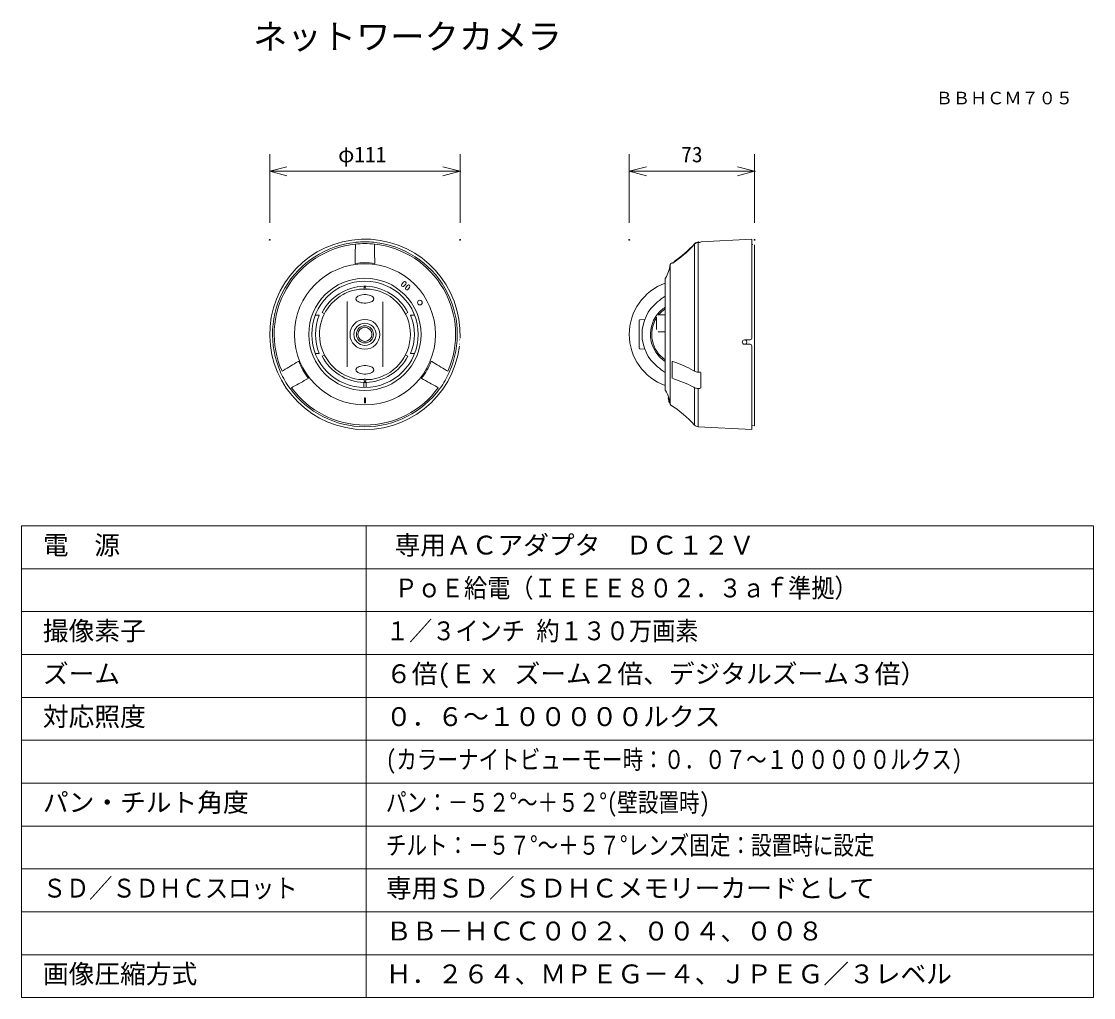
# Model space of a CAD drawing. Units: millimetres, scale not verified. Extents: x -63 to 62, y -57 to 57.
import ezdxf
from ezdxf.enums import TextEntityAlignment as Align

# ---------------------------------------------------------------- set-up
doc = ezdxf.new("R2010")
doc.units = ezdxf.units.MM
doc.header["$LTSCALE"] = 0.125
doc.header["$PDMODE"] = 32
doc.header["$PDSIZE"] = 0.0625
for name, color, linetype, lineweight in [('0-0_0', 7, 'Continuous', 9), ('0-1_WAKU', 1, 'Continuous', 18), ('0-5_GAIKEI', 1, 'Continuous', 18), ('0-6_SUNPO', 7, 'Continuous', 9)]:
    doc.layers.add(name, color=color, linetype=linetype, lineweight=lineweight)
for name, color, linetype in [('0-2_MOJI1', 7, 'Continuous'), ('0-3_TOUROKU', 7, 'Continuous'), ('0-4_Defpoints', 7, 'Continuous')]:
    doc.layers.add(name, color=color, linetype=linetype)
doc.styles.add('ＭＳ ゴシック', font='')
doc.styles.get('ＭＳ ゴシック').set_extended_font_data('MS Gothic')

# ---------------------------------------------------------------- blocks, each defined once
blk = doc.blocks.new('_OPEN30')
at = {"layer": '0-0_0'}
blk.add_line((0, 0), (-1, 0), dxfattribs=at)
blk.add_lwpolyline([(-1, 0.26795), (0, 0), (-1, -0.26795)], dxfattribs=at)
blk = doc.blocks.new('D4')
at = {"layer": '0-4_Defpoints'}
for p in [(-10.2516, 31.9369), (-32.4516, 23.9369), (-10.2516, 23.9369)]:
    blk.add_point(p, dxfattribs=at)
at = {"layer": '0-6_SUNPO'}
for p, q in [((-32.4516, 25.9369), (-32.4516, 33.9369)), ((-10.2516, 25.9369), (-10.2516, 33.9369)), ((-30.4516, 31.9369), (-12.2516, 31.9369))]:
    blk.add_line(p, q, dxfattribs=at)
at = {"layer": '0-6_SUNPO', "xscale": 2, "yscale": 2, "rotation": 180}
blk.add_blockref('_OPEN30', (-32.4516, 31.9369), dxfattribs=at)
at = {"layer": '0-6_SUNPO', "xscale": 2, "yscale": 2}
blk.add_blockref('_OPEN30', (-10.2516, 31.9369), dxfattribs=at)
at = {"layer": '0-6_SUNPO', "style": 'ＭＳ ゴシック'}
blk.add_text('φ111', height=1.833, dxfattribs=at).set_placement((-24.4766, 32.4369), align=Align.BOTTOM_LEFT)
blk = doc.blocks.new('D3')
at = {"layer": '0-4_Defpoints'}
for p in [(24.0752, 31.9363), (9.4753, 23.9362), (24.0752, 23.9363)]:
    blk.add_point(p, dxfattribs=at)
at = {"layer": '0-6_SUNPO'}
for p, q in [((9.4753, 25.9362), (9.4752, 33.9362)), ((24.0752, 25.9363), (24.0751, 33.9363)), ((11.4752, 31.9362), (22.0752, 31.9363))]:
    blk.add_line(p, q, dxfattribs=at)
at = {"layer": '0-6_SUNPO', "xscale": 2, "yscale": 2}
for p, rotation in [((9.4752, 31.9362), 180.0005), ((24.0752, 31.9363), 0.0005)]:
    blk.add_blockref('_OPEN30', p, dxfattribs=dict(at, rotation=rotation))
at = {"layer": '0-6_SUNPO', "style": 'ＭＳ ゴシック'}
blk.add_text('73', height=1.833, dxfattribs=at).set_placement((15.5252, 32.4363), align=Align.BOTTOM_LEFT)

msp = doc.modelspace()

# ---------------------------------------------------------------- linework, layer by layer
at = {"layer": '0-1_WAKU', "color": 4}
for p, q in [((62.4923, -1.721), (-62.5077, -1.721)), ((-62.5077, -1.721), (-62.5077, -56.721)), ((-22.3021, -56.721), (-22.3021, -1.721)), ((62.4923, -56.721), (62.4923, -1.721)), ((-62.5077, -56.721), (62.4923, -56.721))]:
    msp.add_line(p, q, dxfattribs=at)
at = {"layer": '0-1_WAKU'}
for p, q in [((62.4923, -6.721), (-62.5077, -6.721)), ((62.4923, -11.721), (-62.5077, -11.721)), ((62.4923, -16.721), (-62.5077, -16.721)), ((62.4923, -21.721), (-62.5077, -21.721)), ((62.4923, -26.721), (-62.5077, -26.721)), ((62.4923, -31.721), (-62.5077, -31.721)), ((62.4923, -36.721), (-62.5077, -36.721)), ((62.4923, -41.721), (-62.5077, -41.721)), ((62.4923, -46.721), (-62.5077, -46.721)), ((62.4923, -51.721), (-62.5077, -51.721))]:
    msp.add_line(p, q, dxfattribs=at)
at = {"layer": '0-5_GAIKEI'}
for p, q in [((-23.5603, 31.3359), (-23.5619, 31.3309)), ((-23.5603, 31.3359), (-23.5579, 31.3435)), ((-21.3603, 31.3359), (-21.3628, 31.3435)), ((-21.3603, 31.3359), (-21.3587, 31.3309)), ((16.395, 31.3309), (16.395, 25.7801)), ((16.4185, 31.391), (16.4565, 31.3917)), ((16.4865, 31.3622), (16.4565, 31.3917)), ((16.4865, 31.3622), (16.4865, 31.3358)), ((16.4865, 31.3359), (16.6267, 31.3435)), ((16.6267, 31.3435), (16.6335, 31.3439)), ((-21.3516, 31.1349), (-21.3487, 30.9577)), ((-21.3487, 30.9577), (-21.3486, 30.9542)), ((15.82, 30.9577), (15.8167, 30.9542)), ((15.9836, 31.1349), (15.9836, 25.687)), ((22.6665, 31.0702), (22.77, 31.0755)), ((22.9665, 30.904), (22.9665, 31.0687)), ((22.9665, 29.8307), (22.9665, 30.904)), ((22.9665, 30.6448), (22.9665, 30.7874)), ((22.9665, 30.5174), (22.9665, 30.6448)), ((22.9665, 29.9758), (22.9665, 30.5174)), ((-23.5603, 28.8889), (-23.5694, 28.8877)), ((-21.3603, 28.8889), (-21.3513, 28.8877)), ((13.141, 24.525), (13.141, 28.7695)), ((13.3715, 28.9617), (13.4931, 28.9638)), ((13.5865, 29.0414), (13.5865, 29.1066)), ((13.5865, 29.0414), (13.5865, 29.0283)), ((22.9665, 29.1971), (22.9665, 29.9758)), ((22.9665, 29.4751), (22.9665, 29.8307)), ((22.9665, 26.0677), (22.9665, 29.4751)), ((-17.9688, 26.7027), (-18.1596, 26.476)), ((-17.8958, 26.2546), (-17.7057, 26.4819)), ((-17.7001, 26.0904), (-17.5092, 26.317)), ((-22.9395, 25.882), (-22.5603, 25.882)), ((-22.5603, 26.2152), (-22.6003, 26.2143)), ((-22.5603, 25.8632), (-22.5603, 26.0161)), ((-22.5203, 26.2157), (-22.5596, 26.2152)), ((-22.4603, 26.1161), (-22.4603, 26.2161)), ((-22.4603, 26.1161), (-22.4603, 26.2161)), ((-22.4603, 25.8225), (-22.4603, 25.8491)), ((-22.4603, 25.8225), (-22.4603, 25.8491)), ((-22.4003, 26.2157), (-22.3611, 26.2152)), ((-22.3603, 26.2152), (-22.3203, 26.2143)), ((-22.3603, 25.8632), (-22.3603, 26.0161)), ((-22.3603, 25.882), (-21.9811, 25.882)), ((-17.2461, 26.0963), (-17.4362, 25.869)), ((15.9836, 25.687), (15.9836, 16.3169)), ((16.395, 25.7801), (16.395, 16.2127)), ((-24.5439, 16.8353), (-24.5435, 24.4293)), ((-20.3767, 16.8353), (-20.3767, 24.3968)), ((13.141, 24.525), (13.141, 12.4626)), ((22.9665, 24.7825), (22.9665, 16.4497)), ((-28.2451, 22.8468), (-27.7809, 22.8468)), ((-27.1812, 23.0251), (-27.4484, 23.1614)), ((-17.4722, 23.1614), (-17.7395, 23.0251)), ((-17.1398, 22.8468), (-16.6755, 22.8468)), ((11.5265, 22.6195), (11.5265, 22.1661)), ((12.5464, 22.8924), (11.7736, 22.8721)), ((9.6213, 22.321), (10.1668, 22.3496)), ((11.5265, 21.6261), (11.5265, 22.1661)), ((11.5265, 21.6261), (11.5265, 21.18)), ((11.716, 20.9216), (12.5465, 20.8997)), ((-16.5341, 18.8161), (-16.5341, 18.7939)), ((9.6213, 18.9111), (10.1668, 18.8825)), ((21.7821, 19.966), (22.47, 19.978)), ((22.47, 19.4541), (21.7821, 19.4661)), ((-27.7809, 18.3853), (-28.2451, 18.3853)), ((-27.4484, 18.0707), (-27.1812, 18.207)), ((-17.7395, 18.207), (-17.4722, 18.0707)), ((-16.6755, 18.3853), (-17.1398, 18.3853)), ((-32.1243, 16.3169), (-31.9723, 16.4079)), ((-30.2426, 17.4543), (-30.2359, 17.4584)), ((-14.6781, 17.4543), (-14.6848, 17.4584)), ((13.4532, 17.4543), (13.4416, 17.4584)), ((15.82, 16.4079), (15.8167, 16.4097)), ((-32.294, 16.2088), (-32.2994, 16.2028)), ((-32.294, 16.2088), (-32.2905, 16.2127)), ((-29.0748, 15.527), (-29.0692, 15.5198)), ((-22.9395, 15.3501), (-22.5603, 15.3501)), ((-22.6003, 14.4176), (-22.6003, 15.0178)), ((-22.5603, 15.017), (-22.6003, 15.0178)), ((-22.5603, 15.3689), (-22.5603, 15.2161)), ((-22.5203, 15.0164), (-22.5596, 15.0169)), ((-22.4603, 15.4685), (-22.4603, 15.4096)), ((-22.4603, 15.4096), (-22.4603, 15.4685)), ((-22.4603, 15.4096), (-22.4603, 15.3831)), ((-22.4603, 15.4096), (-22.4603, 15.3831)), ((-22.4603, 15.0161), (-22.4603, 15.1161)), ((-22.4603, 15.0161), (-22.4603, 15.1161)), ((-22.4003, 15.0164), (-22.3611, 15.0169)), ((-22.3603, 15.3689), (-22.3603, 15.2161)), ((-22.3603, 15.3501), (-21.9811, 15.3501)), ((-22.3603, 15.017), (-22.3203, 15.0178)), ((-22.3203, 15.0178), (-22.3203, 14.4176)), ((-15.8459, 15.527), (-15.8514, 15.5198)), ((-12.6619, 16.206), (-12.6615, 16.2058)), ((-12.6267, 16.2088), (-12.6302, 16.2127)), ((-12.6267, 16.2088), (-12.6213, 16.2028)), ((16.4865, 16.2088), (16.395, 16.2127)), ((16.4865, 16.2088), (16.6267, 16.2028)), ((16.6862, 16.1617), (16.6862, 14.3355)), ((22.9665, 12.8948), (22.9665, 15.1351)), ((-31.194, 14.3035), (-31.2018, 14.3018)), ((-31.194, 14.3035), (-31.1889, 14.3046)), ((-13.9052, 14.3964), (-14.06, 14.4825)), ((-13.7267, 14.3035), (-13.7318, 14.3046)), ((-13.7267, 14.3035), (-13.7188, 14.3018)), ((15.82, 14.4825), (15.8167, 14.4842)), ((15.9836, 14.3964), (15.9836, 10.039)), ((16.4865, 14.3035), (16.395, 14.3046)), ((16.395, 14.3046), (16.395, 9.8447)), ((16.4865, 14.3035), (16.6267, 14.3018)), ((-22.5103, 13.1752), (-22.5103, 13.1763)), ((-22.5103, 13.1752), (-22.5103, 12.6573)), ((-22.5103, 12.6562), (-22.5103, 12.6573)), ((-22.4103, 12.6562), (-22.4103, 12.6573)), ((12.9217, 13.2152), (12.9722, 13.2161)), ((12.9217, 13.2152), (12.9722, 13.2161)), ((12.9722, 13.2161), (12.9851, 13.1763)), ((13.1189, 12.6161), (13.0503, 12.6173)), ((13.0503, 12.6173), (13.1189, 12.6161)), ((22.9665, 12.6276), (22.9665, 12.8948)), ((22.9665, 12.8909), (22.9665, 12.8935)), ((22.9665, 12.8666), (22.9665, 12.891)), ((22.9665, 12.8581), (22.9665, 12.8666)), ((22.9665, 11.6089), (22.9665, 12.8581)), ((22.9665, 12.6276), (22.9665, 10.7205)), ((22.9665, 11.6089), (22.9665, 11.0956)), ((22.9665, 11.0956), (22.9665, 10.9588)), ((22.9665, 10.5513), (22.9665, 10.9588)), ((22.9665, 10.118), (22.9665, 10.7205)), ((22.9665, 10.4985), (22.9665, 10.5513)), ((22.9665, 10.4985), (22.9665, 10.4284)), ((22.9665, 10.3961), (22.9665, 10.4284)), ((22.9665, 10.0168), (22.9665, 10.118)), ((22.9665, 10.0168), (22.9665, 9.9568)), ((22.6665, 9.9716), (22.6665, 9.9166))]:
    msp.add_line(p, q, dxfattribs=at)
at = {"layer": '0-5_GAIKEI', "color": 7}
for p, q in [((16.4865, 31.3359), (16.395, 31.3309)), ((16.4865, 31.3359), (16.6267, 31.3435)), ((16.6861, 31.3507), (16.6862, 31.351)), ((16.6862, 31.4027), (22.6665, 31.7161)), ((16.6862, 31.4027), (16.6862, 31.351)), ((22.6665, 31.7161), (22.6665, 20.178)), ((13.3721, 28.8873), (13.3715, 28.8877)), ((13.3738, 28.8877), (13.3715, 28.8877)), ((12.5465, 14.1735), (12.5465, 27.0586)), ((-11.4317, 19.4541), (-11.4667, 19.4661)), ((-11.4258, 19.966), (-11.389, 19.978)), ((22.6665, 19.2541), (22.6665, 9.5161)), ((13.1121, 12.6562), (13.1189, 12.6161)), ((16.395, 9.8447), (22.6665, 9.5161))]:
    msp.add_line(p, q, dxfattribs=at)
at = {"layer": '0-5_GAIKEI'}
for points in [[(-23.5691, 31.1349), (-23.572, 30.9577), (-23.572, 30.9542)], [(22.9665, 29.2132), (22.9665, 29.1972), (22.9665, 12.891)], [(9.5265, 22.2212), (9.5265, 20.6161), (9.5265, 19.011)], [(-12.7964, 16.3169), (-12.9484, 16.4079), (-12.9514, 16.4097)], [(13.3715, 17.4407), (13.3715, 15.527), (13.3715, 15.5198)], [(-31.0155, 14.3964), (-30.8607, 14.4825), (-30.8576, 14.4842)], [(-22.4103, 12.6573), (-22.4103, 13.1752), (-22.4103, 13.1763)], [(22.9665, 9.9558), (22.9665, 9.9568), (22.6665, 9.9724)]]:
    msp.add_lwpolyline(points, dxfattribs=at)
at = {"layer": '0-5_GAIKEI', "color": 7}
msp.add_lwpolyline([(13.3715, 28.9617), (13.3715, 28.8889), (13.3715, 28.8877)], dxfattribs=at)
at = {"layer": '0-5_GAIKEI'}
for centre, radius in [((-22.4603, 20.6161), 8.2254), ((-22.4603, 20.6161), 6.5475), ((-22.4603, 20.6161), 6.2), ((-22.4603, 20.6161), 6.2), ((-16.0517, 24.3161), 0.27), ((-22.4603, 20.6161), 1.738), ((-22.4603, 20.6161), 1.3), ((-22.4603, 20.6161), 1), ((-22.4603, 20.6161), 0.82)]:
    msp.add_circle(centre, radius, dxfattribs=at)
at = {"layer": '0-5_GAIKEI', "color": 7}
for centre, radius, start, end in [((-22.4603, 20.6161), 11.1, 357.73823, 352.95219), ((16.4281, 30.732), 0.5998, 93.16395, 137.81267), ((5.4657, 40.6866), 14.2078, 304.15085, 316.76451), ((5.4771, 40.6752), 14.1918, 316.78573, 317.75931), ((9.1716, 29.2631), 4, 328.33986, 352.91164), ((13.2402, 28.7572), 0.1, 122.55527, 172.91163), ((5.6528, 40.6416), 14, 302.55527, 303.45864), ((14.7265, 20.6161), 6.36, 110.04558, 180.00001), ((12.7465, 27.0586), 0.2, 148.33986, 180.00001), ((14.7265, 20.6161), 6.36, 179.99999, 249.95441), ((12.7465, 14.1735), 0.2, 180.00001, 211.66014), ((9.1716, 11.969), 4, 18.1653, 31.66014), ((9.1714, 11.9692), 4.0002, 9.88956, 17.56381), ((9.1716, 11.969), 4, 7.08836, 9.30904), ((13.2402, 12.475), 0.1, 187.08837, 237.44473), ((5.6528, 0.5905), 14, 42.44596, 57.44473), ((16.4264, 10.4439), 0.6, 222.44596, 267)]:
    msp.add_arc(centre, radius, start, end, dxfattribs=at)
at = {"layer": '0-5_GAIKEI'}
for centre, radius, start, end in [((-22.4603, 20.6161), 10.7713, 95.86998, 204.13002), ((-22.4603, 20.6161), 10.7866, 84.39027, 95.60973), ((-22.4603, 20.6161), 10.7713, 335.86999, 84.13002), ((16.429, 30.7911), 0.6, 91, 137.56935), ((-22.4603, 20.6161), 10.5771, 96.01728, 203.98272), ((-245.0771, 34.4528), 221.5325, 358.57113, 359.09512), ((-22.4603, 20.6161), 10.5798, 83.98454, 96.01546), ((-22.4603, 20.6161), 10.5771, 336.01728, 83.98273), ((200.1564, 34.4528), 221.5325, 180.90489, 181.42887), ((5.6528, 40.6417), 14, 304.51977, 317.56935), ((-23.5741, 28.9266), 0.0393, 176.95602, 276.83983), ((-22.4603, 20.6161), 8.3456, 82.42606, 97.57394), ((-21.3466, 28.9266), 0.0393, 263.16016, 3.04398), ((-18.028, 26.365), 0.1722, 139.84663, 320.15154), ((-17.8374, 26.5922), 0.1717, 320.05244, 139.9461), ((-17.3778, 26.2065), 0.1717, 320.05409, 139.94738), ((-22.4603, 20.6161), 5.3, 118.64788, 261.85079), ((-22.4603, 20.6161), 5.6, 91.43255, 152.96519), ((-22.4603, 20.6161), 5.3, 98.14922, 118.64788), ((-22.9391, 23.9638), 1.9182, 90.01159, 98.16691), ((-22.4603, 26.0161), 0.1, 90, 180.00001), ((-22.4603, 20.6161), 5.6, 89.38611, 90.61389), ((-22.4603, 26.0161), 0.1, 0, 90), ((-22.4603, 20.6161), 5.6, 27.03482, 88.56746), ((-21.9815, 23.9638), 1.9182, 81.83308, 89.9884), ((-22.4603, 20.6161), 5.3, 278.14922, 81.85078), ((-17.5684, 25.9793), 0.1722, 139.84881, 320.15301), ((20.62, 13.3151), 14.2611, 124.47957, 128.98297), ((14.7265, 20.6161), 4.8781, 129.12064, 230.87935), ((-22.4603, 20.6161), 5.7693, 157.25301, 202.74698), ((-22.4603, 20.6161), 5.7693, 337.25302, 22.74697), ((11.7611, 23.2629), 0.3911, 263.38026, 271.82477), ((9.6265, 22.2212), 0.1, 93, 180.00001), ((22.4665, 20.178), 0.2, 271, 0), ((9.6265, 19.011), 0.1, 179.99999, 267), ((21.7865, 19.7161), 0.25, 91, 269.00001), ((21.7861, 19.7161), 0.2772, 294.60116, 65.39768), ((22.4665, 19.2541), 0.2, 0, 89), ((-22.4603, 20.6161), 5.6, 207.03481, 268.56746), ((-22.4603, 20.6161), 5.6, 271.43254, 332.96519), ((-145.9568, 206.8297), 221.9299, 300.90521, 301.42622), ((-30.2143, 17.4253), 0.0393, 23.16016, 123.04399), ((-22.4603, 20.6161), 8.3456, 202.36328, 217.57394), ((-22.4603, 20.6161), 8.3456, 322.42606, 337.63672), ((-14.7063, 17.4253), 0.0393, 56.95602, 156.83983), ((101.0362, 206.8297), 221.9299, 238.57377, 239.09479), ((20.6194, 27.9162), 14.26, 231.01687, 235.52066), ((13.4061, 17.3607), 0.1039, 70.00195, 87.8195), ((9.441, 4.7513), 13.2879, 60.50324, 61.31063), ((-22.4603, 20.6161), 10.7866, 204.39027, 215.60973), ((76.8651, -179.094), 221.5325, 118.57113, 119.09511), ((-29.1006, 15.4963), 0.0393, 296.95602, 36.83983), ((-22.9391, 17.2683), 1.9182, 261.83309, 269.98841), ((-22.4603, 15.2161), 0.1, 180.00001, 270), ((-22.4603, 20.6161), 5.6, 269.3861, 270.6139), ((-22.4603, 15.2161), 0.1, 270, 0.00001), ((-21.9815, 17.2683), 1.9182, 270.0116, 278.16692), ((-15.8201, 15.4963), 0.0393, 143.16016, 243.04398), ((-121.7857, -179.094), 221.5325, 60.90489, 61.42886), ((-22.4603, 20.6161), 10.7866, 324.39027, 335.60973), ((16.6238, 16.1193), 0.0836, 61.11649, 88.00142), ((-22.4603, 20.6161), 10.7713, 215.86997, 324.13001), ((-22.4603, 20.6161), 10.5771, 216.01727, 323.98273), ((9.9448, 3.1186), 12.7928, 61.83256, 62.66065), ((-22.4705, 13.1762), 0.0399, 89.74092, 179.81936), ((-22.4703, 12.6561), 0.0401, 179.89565, 269.82736), ((-22.4603, 20.6161), 8, 269.92801, 270.07199), ((-22.4603, 20.6161), 7.4, 269.92298, 270.07702), ((-22.4502, 13.1762), 0.0399, 0.18064, 90.25909), ((-22.4504, 12.6561), 0.0401, 270.17264, 0.10434), ((9.1716, 11.969), 3.9, 10.05988, 17.8263)]:
    msp.add_arc(centre, radius, start, end, dxfattribs=at)
for centre, major_axis, ratio, start_param, end_param in [((-22.4603, 24.7503), (1.0566, 0), 0.469472, 2.07079625, 8.35397911), ((14.5696, 20.6161), (0, -3.7488), 0.99863, 3.71252584, 4.05186415), ((14.5657, 20.6161), (0, -3.5926), 0.99863, 4.15212154, 5.68540859), ((14.5696, 20.6161), (0, -3.7488), 0.99863, 4.05186415, 5.71225834), ((14.5657, 20.6161), (0, -3.5926), 0.99863, 3.73937106, 4.03346491), ((-22.4603, 16.4819), (1.0566, 0), 0.469472, 4.21239185, 10.495574), ((5.8099, 11.912), (13.8218, -0.4555), 0.497218, 0.77775162, 1.00132394), ((16.4266, 16.5135), (0.6002, -0.0127), 0.502566, 3.89282346, 4.67029428), ((5.811, 9.6847), (13.8223, 0.0992), 0.4976, 0.75781846, 0.98240864), ((16.4266, 14.6064), (0.6002, 0.0116), 0.502595, 3.87249255, 4.64996338), ((12.9224, 13.1752), (0.04, 0), 0.999999, 1.58824956, 3.14143729), ((12.9224, 13.1752), (-0.04, 0), 0.999999, 6.28303003, 6.59431314), ((13.051, 12.6573), (0.04, 0), 0.999999, 3.31717086, 4.6949358)]:
    msp.add_ellipse(centre, major_axis=major_axis, ratio=ratio, start_param=start_param, end_param=end_param, dxfattribs=at)

# ---------------------------------------------------------------- block references
at = {"layer": '0-6_SUNPO'}
for name in ['D4', 'D3']:
    msp.add_blockref(name, (-1.1087, 7.6906), dxfattribs=at)

# ---------------------------------------------------------------- texts
at = {"layer": '0-2_MOJI1', "style": 'ＭＳ ゴシック'}
for s, height, p in [('ネットワークカメラ', 2.933, (-35.5077, 52.9949)), ('電\u3000源', 2.199, (-60.0077, -5.721)), ('専用ＡＣアダプタ\u3000ＤＣ１２Ｖ', 2.199, (-19.0077, -5.721)), ('撮像素子', 2.199, (-60.0077, -15.721)), ('６倍(Ｅｘ ズーム２倍、デジタルズーム３倍）', 2.199, (-20.0077, -20.721)), ('ズーム', 2.199, (-60.0077, -20.721)), ('対応照度', 2.199, (-60.0077, -25.721)), ('０．６～１０００００ルクス', 2.199, (-20.0077, -25.721)), ('パン・チルト角度', 2.199, (-60.0077, -35.721)), ('専用ＳＤ／ＳＤＨＣメモリーカードとして', 2.199, (-20.0077, -45.721)), ('ＢＢ－ＨＣＣ００２、００４、００８', 2.199, (-20.0077, -50.721)), ('画像圧縮方式', 2.199, (-60.0077, -55.721)), ('Ｈ．２６４、ＭＰＥＧ－４、ＪＰＥＧ／３レベル', 2.199, (-20.0077, -55.721))]:
    msp.add_text(s, height=height, dxfattribs=at).set_placement(p, align=Align.BOTTOM_LEFT)
for s, width, p in [('ＰｏＥ給電（ＩＥＥＥ８０２．３ａｆ準拠）', 0.9, (-19.0077, -10.721)), ('１／３インチ 約１３０万画素', 0.9, (-20.0077, -15.721)), ('(カラーナイトビューモー時：０．０７～１０００００ルクス)', 0.8, (-20.0077, -30.721)), ('パン：－５２°～＋５２°(壁設置時)', 0.8, (-20.0077, -35.721)), ('チルト：－５７°～＋５７°レンズ固定：設置時に設定', 0.8, (-20.0077, -40.721)), ('ＳＤ／ＳＤＨＣスロット', 0.9, (-60.0077, -45.721))]:
    msp.add_text(s, height=2.199, dxfattribs=dict(at, width=width)).set_placement(p, align=Align.BOTTOM_LEFT)
at = {"layer": '0-3_TOUROKU', "style": 'ＭＳ ゴシック'}
msp.add_text('ＢＢＨＣＭ７０５', height=1.466, dxfattribs=at).set_placement((44.0923, 46.9949), align=Align.BOTTOM_LEFT)

doc.saveas('drawing.dxf')
